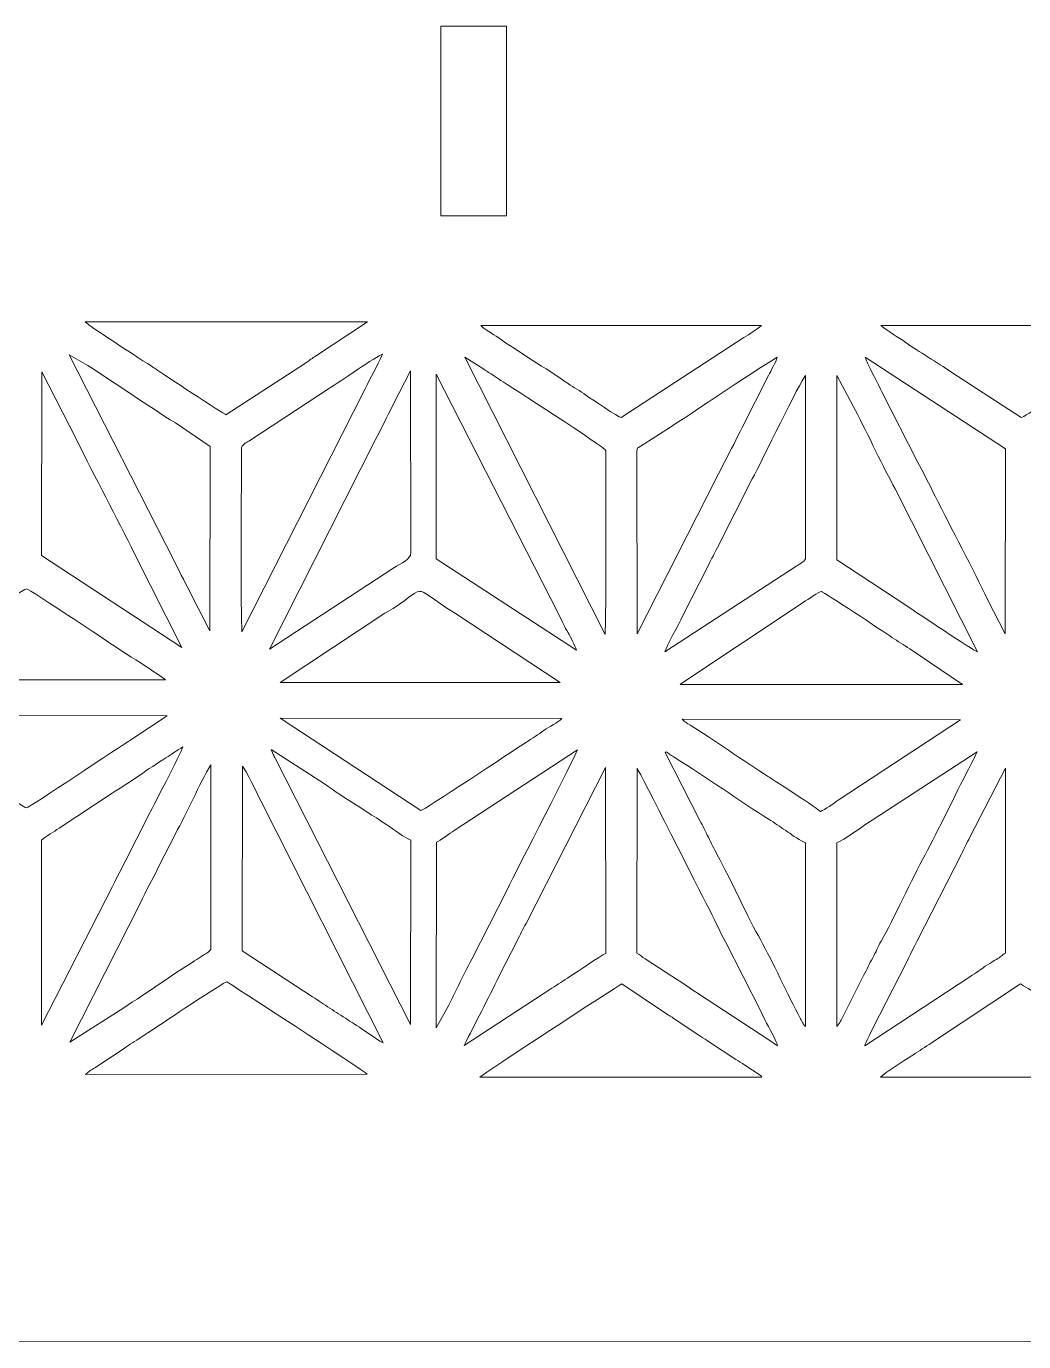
# Model space of a CAD drawing. Header units: inches. Extents: x -60.4 to -14.9, y -20.3 to 14.1.
# Drawn here: x -25.761 to -24.09, y -11.68 to -9.477 of the extents above; entities that cross this region are included whole.
import ezdxf

# ---------------------------------------------------------------- set-up
doc = ezdxf.new("R2010")
doc.units = ezdxf.units.IN
doc.header["$MEASUREMENT"] = 0
doc.layers.add('Master Desktop', color=7, linetype='Continuous', plot=False)

msp = doc.modelspace()

# ---------------------------------------------------------------- linework, layer by layer
at = {"layer": 'Master Desktop', "color": 5, "lineweight": 9}
for points, knots in [([(-25.0669, -9.4771), (-25.0669, -9.4771), (-24.9569, -9.4771), (-24.9569, -9.4771), (-24.9569, -9.4771), (-24.9569, -9.4771), (-24.9569, -9.7943), (-24.9569, -9.7943), (-24.9569, -9.7943), (-24.9569, -9.7943), (-25.0669, -9.7943), (-25.0669, -9.7943), (-25.0669, -9.7943), (-25.0669, -9.7943), (-25.0669, -9.4771), (-25.0669, -9.4771)], [0, 0, 0, 0, 0.2, 0.2, 0.2, 0.2, 0.4, 0.4, 0.4, 0.4, 0.6, 0.6, 0.6, 0.6, 1, 1, 1, 1]), ([(-25.2783, -10.0306), (-25.2844, -10.0343), (-25.2882, -10.0373), (-25.2936, -10.041), (-25.2936, -10.041), (-25.2936, -10.041), (-25.4268, -10.1275), (-25.4268, -10.1275), (-25.4268, -10.1275), (-25.4286, -10.1275), (-25.5361, -10.0571), (-25.5455, -10.0504), (-25.5455, -10.0504), (-25.5523, -10.0455), (-25.657, -9.979), (-25.663, -9.9718), (-25.663, -9.9718), (-25.663, -9.9718), (-25.1896, -9.9718), (-25.1896, -9.9718), (-25.1896, -9.9718), (-25.1896, -9.9718), (-25.2783, -10.0306), (-25.2783, -10.0306)], [0, 0, 0, 0, 0.142857, 0.142857, 0.142857, 0.142857, 0.285714, 0.285714, 0.285714, 0.285714, 0.428571, 0.428571, 0.428571, 0.428571, 0.571429, 0.571429, 0.571429, 0.571429, 0.714286, 0.714286, 0.714286, 0.714286, 1, 1, 1, 1]), ([(-24.5296, -9.9781), (-24.5388, -9.9855), (-24.5491, -9.992), (-24.559, -9.9983), (-24.559, -9.9983), (-24.559, -9.9983), (-24.7646, -10.1324), (-24.7646, -10.1324), (-24.7646, -10.1324), (-24.7682, -10.1325), (-24.8167, -10.0999), (-24.8237, -10.0948), (-24.8237, -10.0948), (-24.8336, -10.0874), (-24.8442, -10.0821), (-24.8538, -10.0754), (-24.8538, -10.0754), (-24.8896, -10.0501), (-24.9385, -10.0215), (-24.9715, -9.9978), (-24.9715, -9.9978), (-24.9778, -9.9933), (-24.9957, -9.9839), (-24.9997, -9.9779), (-24.9997, -9.9779), (-24.9997, -9.9779), (-24.5296, -9.9781), (-24.5296, -9.9781)], [0, 0, 0, 0, 0.125, 0.125, 0.125, 0.125, 0.25, 0.25, 0.25, 0.25, 0.375, 0.375, 0.375, 0.375, 0.5, 0.5, 0.5, 0.5, 0.625, 0.625, 0.625, 0.625, 0.75, 0.75, 0.75, 0.75, 1, 1, 1, 1]), ([(-23.8596, -9.9779), (-23.8621, -9.9817), (-23.8629, -9.9817), (-23.867, -9.9844), (-23.867, -9.9844), (-23.867, -9.9844), (-24.0068, -10.0758), (-24.0068, -10.0758), (-24.0068, -10.0758), (-24.0207, -10.0846), (-24.0906, -10.1326), (-24.0947, -10.1324), (-24.0947, -10.1324), (-24.0947, -10.1324), (-24.2125, -10.0559), (-24.2125, -10.0559), (-24.2125, -10.0559), (-24.2332, -10.041), (-24.2681, -10.0209), (-24.287, -10.0073), (-24.287, -10.0073), (-24.3017, -9.9967), (-24.3156, -9.9894), (-24.3297, -9.978), (-24.3297, -9.978), (-24.3297, -9.978), (-23.8596, -9.9779), (-23.8596, -9.9779)], [0, 0, 0, 0, 0.125, 0.125, 0.125, 0.125, 0.25, 0.25, 0.25, 0.25, 0.375, 0.375, 0.375, 0.375, 0.5, 0.5, 0.5, 0.5, 0.625, 0.625, 0.625, 0.625, 0.75, 0.75, 0.75, 0.75, 1, 1, 1, 1]), ([(-25.4833, -10.4321), (-25.493, -10.4126), (-25.5033, -10.3937), (-25.5126, -10.3746), (-25.5126, -10.3746), (-25.5126, -10.3746), (-25.6894, -10.0272), (-25.6894, -10.0272), (-25.6894, -10.0272), (-25.6894, -10.0272), (-25.6582, -10.0451), (-25.6582, -10.0451), (-25.6582, -10.0451), (-25.6111, -10.0755), (-25.5574, -10.1127), (-25.5114, -10.1414), (-25.5114, -10.1414), (-25.5114, -10.1414), (-25.4533, -10.1806), (-25.4533, -10.1806), (-25.4533, -10.1806), (-25.4533, -10.1806), (-25.4536, -10.4896), (-25.4536, -10.4896), (-25.4536, -10.4896), (-25.4536, -10.4896), (-25.4833, -10.4321), (-25.4833, -10.4321)], [0, 0, 0, 0, 0.125, 0.125, 0.125, 0.125, 0.25, 0.25, 0.25, 0.25, 0.375, 0.375, 0.375, 0.375, 0.5, 0.5, 0.5, 0.5, 0.625, 0.625, 0.625, 0.625, 0.75, 0.75, 0.75, 0.75, 1, 1, 1, 1]), ([(-25.4009, -10.1825), (-25.3983, -10.1759), (-25.3917, -10.1739), (-25.3867, -10.1707), (-25.3867, -10.1707), (-25.3867, -10.1707), (-25.2534, -10.0831), (-25.2534, -10.0831), (-25.2534, -10.0831), (-25.2383, -10.0736), (-25.1737, -10.0289), (-25.1646, -10.026), (-25.1646, -10.026), (-25.1738, -10.0465), (-25.1842, -10.0646), (-25.1943, -10.0854), (-25.1943, -10.0854), (-25.1943, -10.0854), (-25.4001, -10.491), (-25.4001, -10.491), (-25.4001, -10.491), (-25.4022, -10.4699), (-25.4009, -10.2282), (-25.4009, -10.1862), (-25.4009, -10.1862), (-25.4009, -10.1862), (-25.4009, -10.1825), (-25.4009, -10.1825)], [0, 0, 0, 0, 0.125, 0.125, 0.125, 0.125, 0.25, 0.25, 0.25, 0.25, 0.375, 0.375, 0.375, 0.375, 0.5, 0.5, 0.5, 0.5, 0.625, 0.625, 0.625, 0.625, 0.75, 0.75, 0.75, 0.75, 1, 1, 1, 1]), ([(-25.0269, -10.0309), (-25.0269, -10.0309), (-24.9964, -10.0504), (-24.9964, -10.0504), (-24.9964, -10.0504), (-24.9914, -10.0539), (-24.9861, -10.057), (-24.9808, -10.0604), (-24.9808, -10.0604), (-24.9753, -10.0639), (-24.9725, -10.0664), (-24.9664, -10.07), (-24.9664, -10.07), (-24.9556, -10.0766), (-24.7918, -10.1824), (-24.7907, -10.1872), (-24.7907, -10.1872), (-24.7903, -10.1892), (-24.7896, -10.4782), (-24.7917, -10.4958), (-24.7917, -10.4958), (-24.7917, -10.4958), (-25.0269, -10.0309), (-25.0269, -10.0309)], [0, 0, 0, 0, 0.142857, 0.142857, 0.142857, 0.142857, 0.285714, 0.285714, 0.285714, 0.285714, 0.428571, 0.428571, 0.428571, 0.428571, 0.571429, 0.571429, 0.571429, 0.571429, 0.714286, 0.714286, 0.714286, 0.714286, 1, 1, 1, 1]), ([(-24.7384, -10.189), (-24.7384, -10.1819), (-24.7374, -10.1837), (-24.7328, -10.1808), (-24.7328, -10.1808), (-24.7328, -10.1808), (-24.6807, -10.1473), (-24.6807, -10.1473), (-24.6807, -10.1473), (-24.6619, -10.1353), (-24.5136, -10.0358), (-24.5033, -10.0313), (-24.5033, -10.0313), (-24.5053, -10.0391), (-24.514, -10.0544), (-24.5178, -10.0618), (-24.5178, -10.0618), (-24.5178, -10.0618), (-24.5621, -10.1487), (-24.5621, -10.1487), (-24.5621, -10.1487), (-24.5804, -10.1864), (-24.6014, -10.2252), (-24.6206, -10.2639), (-24.6206, -10.2639), (-24.6206, -10.2639), (-24.738, -10.4943), (-24.738, -10.4943), (-24.738, -10.4943), (-24.738, -10.4943), (-24.7384, -10.189), (-24.7384, -10.189)], [0, 0, 0, 0, 0.111111, 0.111111, 0.111111, 0.111111, 0.222222, 0.222222, 0.222222, 0.222222, 0.333333, 0.333333, 0.333333, 0.333333, 0.444444, 0.444444, 0.444444, 0.444444, 0.555556, 0.555556, 0.555556, 0.555556, 0.666667, 0.666667, 0.666667, 0.666667, 0.777778, 0.777778, 0.777778, 0.777778, 1, 1, 1, 1]), ([(-24.121, -10.1845), (-24.121, -10.1845), (-24.1214, -10.4943), (-24.1214, -10.4943), (-24.1214, -10.4943), (-24.1214, -10.4943), (-24.151, -10.4368), (-24.151, -10.4368), (-24.151, -10.4368), (-24.1739, -10.388), (-24.2122, -10.3173), (-24.2387, -10.2639), (-24.2387, -10.2639), (-24.2486, -10.2441), (-24.2587, -10.2249), (-24.2686, -10.2052), (-24.2686, -10.2052), (-24.2686, -10.2052), (-24.3274, -10.0903), (-24.3274, -10.0903), (-24.3274, -10.0903), (-24.3327, -10.0794), (-24.3541, -10.0387), (-24.356, -10.0313), (-24.356, -10.0313), (-24.356, -10.0313), (-24.121, -10.1845), (-24.121, -10.1845)], [0, 0, 0, 0, 0.125, 0.125, 0.125, 0.125, 0.25, 0.25, 0.25, 0.25, 0.375, 0.375, 0.375, 0.375, 0.5, 0.5, 0.5, 0.5, 0.625, 0.625, 0.625, 0.625, 0.75, 0.75, 0.75, 0.75, 1, 1, 1, 1]), ([(-25.7356, -10.0556), (-25.7356, -10.0556), (-25.6769, -10.1702), (-25.6769, -10.1702), (-25.6769, -10.1702), (-25.6465, -10.2319), (-25.6095, -10.2999), (-25.58, -10.3604), (-25.58, -10.3604), (-25.58, -10.3604), (-25.501, -10.5172), (-25.501, -10.5172), (-25.501, -10.5172), (-25.501, -10.5172), (-25.7358, -10.3631), (-25.7358, -10.3631), (-25.7358, -10.3631), (-25.7358, -10.3631), (-25.7356, -10.0556), (-25.7356, -10.0556)], [0, 0, 0, 0, 0.166667, 0.166667, 0.166667, 0.166667, 0.333333, 0.333333, 0.333333, 0.333333, 0.5, 0.5, 0.5, 0.5, 0.666667, 0.666667, 0.666667, 0.666667, 1, 1, 1, 1]), ([(-25.1767, -10.1703), (-25.1669, -10.151), (-25.1569, -10.1314), (-25.1471, -10.1114), (-25.1471, -10.1114), (-25.1471, -10.1114), (-25.1175, -10.0543), (-25.1175, -10.0543), (-25.1175, -10.0543), (-25.1175, -10.0543), (-25.1171, -10.3586), (-25.1171, -10.3586), (-25.1171, -10.3586), (-25.1171, -10.3701), (-25.1336, -10.3762), (-25.1455, -10.3838), (-25.1455, -10.3838), (-25.1455, -10.3838), (-25.3539, -10.5201), (-25.3539, -10.5201), (-25.3539, -10.5201), (-25.3539, -10.5201), (-25.1767, -10.1703), (-25.1767, -10.1703)], [0, 0, 0, 0, 0.142857, 0.142857, 0.142857, 0.142857, 0.285714, 0.285714, 0.285714, 0.285714, 0.428571, 0.428571, 0.428571, 0.428571, 0.571429, 0.571429, 0.571429, 0.571429, 0.714286, 0.714286, 0.714286, 0.714286, 1, 1, 1, 1]), ([(-25.0745, -10.0599), (-25.0745, -10.0599), (-24.8688, -10.4634), (-24.8688, -10.4634), (-24.8688, -10.4634), (-24.8633, -10.4739), (-24.8594, -10.483), (-24.8538, -10.4927), (-24.8538, -10.4927), (-24.8497, -10.4999), (-24.8421, -10.5141), (-24.8398, -10.5216), (-24.8398, -10.5216), (-24.8398, -10.5216), (-25.0745, -10.3691), (-25.0745, -10.3691), (-25.0745, -10.3691), (-25.0745, -10.3691), (-25.0745, -10.0599), (-25.0745, -10.0599)], [0, 0, 0, 0, 0.166667, 0.166667, 0.166667, 0.166667, 0.333333, 0.333333, 0.333333, 0.333333, 0.5, 0.5, 0.5, 0.5, 0.666667, 0.666667, 0.666667, 0.666667, 1, 1, 1, 1]), ([(-24.6915, -10.5249), (-24.6882, -10.5142), (-24.6686, -10.4787), (-24.662, -10.4652), (-24.662, -10.4652), (-24.662, -10.4652), (-24.618, -10.3782), (-24.618, -10.3782), (-24.618, -10.3782), (-24.6132, -10.3684), (-24.6085, -10.3601), (-24.6035, -10.3501), (-24.6035, -10.3501), (-24.6035, -10.3501), (-24.5451, -10.2347), (-24.5451, -10.2347), (-24.5451, -10.2347), (-24.5288, -10.2053), (-24.4649, -10.0716), (-24.4558, -10.062), (-24.4558, -10.062), (-24.4558, -10.062), (-24.4558, -10.3689), (-24.4558, -10.3689), (-24.4558, -10.3689), (-24.4587, -10.3744), (-24.4656, -10.3772), (-24.4707, -10.3807), (-24.4707, -10.3807), (-24.4707, -10.3807), (-24.6915, -10.5249), (-24.6915, -10.5249)], [0, 0, 0, 0, 0.111111, 0.111111, 0.111111, 0.111111, 0.222222, 0.222222, 0.222222, 0.222222, 0.333333, 0.333333, 0.333333, 0.333333, 0.444444, 0.444444, 0.444444, 0.444444, 0.555556, 0.555556, 0.555556, 0.555556, 0.666667, 0.666667, 0.666667, 0.666667, 0.777778, 0.777778, 0.777778, 0.777778, 1, 1, 1, 1]), ([(-24.4035, -10.062), (-24.4035, -10.062), (-24.3721, -10.1207), (-24.3721, -10.1207), (-24.3721, -10.1207), (-24.3524, -10.1582), (-24.3241, -10.2186), (-24.3059, -10.2514), (-24.3059, -10.2514), (-24.3059, -10.2514), (-24.1678, -10.5249), (-24.1678, -10.5249), (-24.1678, -10.5249), (-24.1756, -10.5219), (-24.2679, -10.4596), (-24.2864, -10.4479), (-24.2864, -10.4479), (-24.2864, -10.4479), (-24.4034, -10.3708), (-24.4034, -10.3708), (-24.4034, -10.3708), (-24.4034, -10.3708), (-24.4035, -10.062), (-24.4035, -10.062)], [0, 0, 0, 0, 0.142857, 0.142857, 0.142857, 0.142857, 0.285714, 0.285714, 0.285714, 0.285714, 0.428571, 0.428571, 0.428571, 0.428571, 0.571429, 0.571429, 0.571429, 0.571429, 0.714286, 0.714286, 0.714286, 0.714286, 1, 1, 1, 1]), ([(-25.9945, -10.5715), (-25.9861, -10.5646), (-25.9755, -10.5581), (-25.965, -10.5512), (-25.965, -10.5512), (-25.9465, -10.5391), (-25.7654, -10.4188), (-25.7612, -10.4189), (-25.7612, -10.4189), (-25.7571, -10.4191), (-25.6108, -10.5174), (-25.5854, -10.5334), (-25.5854, -10.5334), (-25.5657, -10.5457), (-25.5465, -10.5584), (-25.5281, -10.5715), (-25.5281, -10.5715), (-25.5281, -10.5715), (-25.9945, -10.5715), (-25.9945, -10.5715)], [0, 0, 0, 0, 0.166667, 0.166667, 0.166667, 0.166667, 0.333333, 0.333333, 0.333333, 0.333333, 0.5, 0.5, 0.5, 0.5, 0.666667, 0.666667, 0.666667, 0.666667, 1, 1, 1, 1]), ([(-25.1605, -10.4601), (-25.0811, -10.414), (-25.1256, -10.4083), (-25.0424, -10.4605), (-25.0424, -10.4605), (-25.0424, -10.4605), (-24.8669, -10.5762), (-24.8669, -10.5762), (-24.8669, -10.5762), (-24.8669, -10.5762), (-25.336, -10.5758), (-25.336, -10.5758), (-25.336, -10.5758), (-25.336, -10.5758), (-25.1605, -10.4601), (-25.1605, -10.4601)], [0, 0, 0, 0, 0.2, 0.2, 0.2, 0.2, 0.4, 0.4, 0.4, 0.4, 0.6, 0.6, 0.6, 0.6, 1, 1, 1, 1]), ([(-24.6659, -10.5792), (-24.6655, -10.5788), (-24.6651, -10.5783), (-24.6648, -10.5781), (-24.6648, -10.5781), (-24.6648, -10.5781), (-24.4583, -10.4411), (-24.4583, -10.4411), (-24.4583, -10.4411), (-24.4529, -10.4376), (-24.433, -10.4234), (-24.4291, -10.4237), (-24.4291, -10.4237), (-24.4259, -10.424), (-24.324, -10.4918), (-24.3113, -10.5004), (-24.3113, -10.5004), (-24.3008, -10.5075), (-24.2915, -10.5125), (-24.2812, -10.5199), (-24.2812, -10.5199), (-24.2812, -10.5199), (-24.1945, -10.5781), (-24.1945, -10.5781), (-24.1945, -10.5781), (-24.1943, -10.5777), (-24.1938, -10.5788), (-24.1929, -10.5792), (-24.1929, -10.5792), (-24.1929, -10.5792), (-24.6659, -10.5792), (-24.6659, -10.5792)], [0, 0, 0, 0, 0.111111, 0.111111, 0.111111, 0.111111, 0.222222, 0.222222, 0.222222, 0.222222, 0.333333, 0.333333, 0.333333, 0.333333, 0.444444, 0.444444, 0.444444, 0.444444, 0.555556, 0.555556, 0.555556, 0.555556, 0.666667, 0.666667, 0.666667, 0.666667, 0.777778, 0.777778, 0.777778, 0.777778, 1, 1, 1, 1]), ([(-25.5844, -10.6708), (-25.6043, -10.6828), (-25.7564, -10.7859), (-25.7611, -10.7859), (-25.7611, -10.7859), (-25.7653, -10.7859), (-25.8659, -10.7182), (-25.88, -10.7091), (-25.88, -10.7091), (-25.8997, -10.6963), (-25.9188, -10.6838), (-25.9389, -10.6705), (-25.9389, -10.6705), (-25.9488, -10.664), (-25.9584, -10.6579), (-25.9687, -10.6506), (-25.9687, -10.6506), (-25.9768, -10.6449), (-25.9907, -10.6383), (-25.9971, -10.6313), (-25.9971, -10.6313), (-25.9971, -10.6313), (-25.5254, -10.6321), (-25.5254, -10.6321), (-25.5254, -10.6321), (-25.5254, -10.6321), (-25.5844, -10.6708), (-25.5844, -10.6708)], [0, 0, 0, 0, 0.125, 0.125, 0.125, 0.125, 0.25, 0.25, 0.25, 0.25, 0.375, 0.375, 0.375, 0.375, 0.5, 0.5, 0.5, 0.5, 0.625, 0.625, 0.625, 0.625, 0.75, 0.75, 0.75, 0.75, 1, 1, 1, 1]), ([(-24.8643, -10.6365), (-24.871, -10.6432), (-24.8853, -10.65), (-24.8937, -10.656), (-24.8937, -10.656), (-24.9036, -10.6632), (-24.9136, -10.6694), (-24.9235, -10.6759), (-24.9235, -10.6759), (-24.9487, -10.6922), (-25.0966, -10.7906), (-25.1003, -10.7906), (-25.1003, -10.7906), (-25.1003, -10.7906), (-25.336, -10.636), (-25.336, -10.636), (-25.336, -10.636), (-25.336, -10.636), (-24.8643, -10.6365), (-24.8643, -10.6365)], [0, 0, 0, 0, 0.166667, 0.166667, 0.166667, 0.166667, 0.333333, 0.333333, 0.333333, 0.333333, 0.5, 0.5, 0.5, 0.5, 0.666667, 0.666667, 0.666667, 0.666667, 1, 1, 1, 1]), ([(-24.431, -10.7922), (-24.4347, -10.7876), (-24.5084, -10.7398), (-24.5181, -10.7338), (-24.5181, -10.7338), (-24.5605, -10.7071), (-24.6105, -10.671), (-24.6493, -10.6476), (-24.6493, -10.6476), (-24.6542, -10.6446), (-24.658, -10.6425), (-24.6627, -10.6374), (-24.6627, -10.6374), (-24.6627, -10.6374), (-24.1963, -10.6383), (-24.1963, -10.6383), (-24.1963, -10.6383), (-24.1963, -10.6383), (-24.4011, -10.7732), (-24.4011, -10.7732), (-24.4011, -10.7732), (-24.4092, -10.7788), (-24.423, -10.7886), (-24.431, -10.7922)], [0, 0, 0, 0, 0.142857, 0.142857, 0.142857, 0.142857, 0.285714, 0.285714, 0.285714, 0.285714, 0.428571, 0.428571, 0.428571, 0.428571, 0.571429, 0.571429, 0.571429, 0.571429, 0.714286, 0.714286, 0.714286, 0.714286, 1, 1, 1, 1]), ([(-25.7357, -10.8399), (-25.7271, -10.8329), (-25.7161, -10.8265), (-25.7062, -10.8197), (-25.7062, -10.8197), (-25.7062, -10.8197), (-25.6174, -10.7614), (-25.6174, -10.7614), (-25.6174, -10.7614), (-25.5902, -10.7449), (-25.5555, -10.7195), (-25.5274, -10.7023), (-25.5274, -10.7023), (-25.5179, -10.6965), (-25.5084, -10.6892), (-25.4991, -10.6839), (-25.4991, -10.6839), (-25.501, -10.6922), (-25.5525, -10.7904), (-25.5579, -10.8012), (-25.5579, -10.8012), (-25.5772, -10.84), (-25.5971, -10.8775), (-25.6169, -10.9176), (-25.6169, -10.9176), (-25.6169, -10.9176), (-25.7358, -11.1498), (-25.7358, -11.1498), (-25.7358, -11.1498), (-25.7358, -11.1498), (-25.7357, -10.8399), (-25.7357, -10.8399)], [0, 0, 0, 0, 0.111111, 0.111111, 0.111111, 0.111111, 0.222222, 0.222222, 0.222222, 0.222222, 0.333333, 0.333333, 0.333333, 0.333333, 0.444444, 0.444444, 0.444444, 0.444444, 0.555556, 0.555556, 0.555556, 0.555556, 0.666667, 0.666667, 0.666667, 0.666667, 0.777778, 0.777778, 0.777778, 0.777778, 1, 1, 1, 1]), ([(-25.1462, -10.822), (-25.1379, -10.8277), (-25.1249, -10.8369), (-25.1171, -10.8401), (-25.1171, -10.8401), (-25.1171, -10.8401), (-25.1176, -11.1487), (-25.1176, -11.1487), (-25.1176, -11.1487), (-25.1176, -11.1487), (-25.344, -10.7039), (-25.344, -10.7039), (-25.344, -10.7039), (-25.3454, -10.7011), (-25.3466, -10.6989), (-25.3475, -10.6968), (-25.3475, -10.6968), (-25.3475, -10.6968), (-25.3509, -10.6881), (-25.3509, -10.6881), (-25.3509, -10.6881), (-25.3509, -10.6881), (-25.2619, -10.7459), (-25.2619, -10.7459), (-25.2619, -10.7459), (-25.2289, -10.7695), (-25.1824, -10.7969), (-25.1462, -10.822)], [0, 0, 0, 0, 0.125, 0.125, 0.125, 0.125, 0.25, 0.25, 0.25, 0.25, 0.375, 0.375, 0.375, 0.375, 0.5, 0.5, 0.5, 0.5, 0.625, 0.625, 0.625, 0.625, 0.75, 0.75, 0.75, 0.75, 1, 1, 1, 1]), ([(-25.0744, -10.8433), (-25.0682, -10.8412), (-25.0517, -10.8285), (-25.0445, -10.8239), (-25.0445, -10.8239), (-25.0445, -10.8239), (-24.8381, -10.689), (-24.8381, -10.689), (-24.8381, -10.689), (-24.8419, -10.7005), (-24.9392, -10.8889), (-24.9557, -10.923), (-24.9557, -10.923), (-24.9557, -10.923), (-25.015, -11.0392), (-25.015, -11.0392), (-25.015, -11.0392), (-25.0299, -11.0667), (-25.0446, -11.1001), (-25.0589, -11.1263), (-25.0589, -11.1263), (-25.0589, -11.1263), (-25.0745, -11.1544), (-25.0745, -11.1544), (-25.0745, -11.1544), (-25.0745, -11.1544), (-25.0744, -10.8433), (-25.0744, -10.8433)], [0, 0, 0, 0, 0.125, 0.125, 0.125, 0.125, 0.25, 0.25, 0.25, 0.25, 0.375, 0.375, 0.375, 0.375, 0.5, 0.5, 0.5, 0.5, 0.625, 0.625, 0.625, 0.625, 0.75, 0.75, 0.75, 0.75, 1, 1, 1, 1]), ([(-24.6328, -10.8069), (-24.6328, -10.8069), (-24.6911, -10.6933), (-24.6911, -10.6933), (-24.6911, -10.6933), (-24.6911, -10.6933), (-24.6895, -10.6919), (-24.6895, -10.6919), (-24.6895, -10.6919), (-24.685, -10.6956), (-24.6802, -10.6983), (-24.6743, -10.702), (-24.6743, -10.702), (-24.6231, -10.7341), (-24.5666, -10.7741), (-24.5141, -10.8072), (-24.5141, -10.8072), (-24.504, -10.8135), (-24.4954, -10.8201), (-24.4854, -10.8265), (-24.4854, -10.8265), (-24.478, -10.8313), (-24.4636, -10.8421), (-24.4558, -10.8443), (-24.4558, -10.8443), (-24.4558, -10.8443), (-24.4559, -11.152), (-24.4559, -11.152), (-24.4559, -11.152), (-24.4563, -11.1517), (-24.4567, -11.1512), (-24.457, -11.151), (-24.457, -11.151), (-24.457, -11.151), (-24.4596, -11.1477), (-24.4596, -11.1477), (-24.4596, -11.1477), (-24.4609, -11.1458), (-24.4604, -11.1464), (-24.4615, -11.1442), (-24.4615, -11.1442), (-24.4631, -11.1411), (-24.4634, -11.1406), (-24.4653, -11.1373), (-24.4653, -11.1373), (-24.4845, -11.1025), (-24.512, -11.0409), (-24.5308, -11.0078), (-24.5308, -11.0078), (-24.5518, -10.9709), (-24.5811, -10.9062), (-24.6037, -10.8645), (-24.6037, -10.8645), (-24.6092, -10.8542), (-24.6141, -10.8448), (-24.6186, -10.8352), (-24.6186, -10.8352), (-24.6235, -10.8249), (-24.6281, -10.8167), (-24.6328, -10.8069)], [0, 0, 0, 0, 0.0625, 0.0625, 0.0625, 0.0625, 0.125, 0.125, 0.125, 0.125, 0.1875, 0.1875, 0.1875, 0.1875, 0.25, 0.25, 0.25, 0.25, 0.3125, 0.3125, 0.3125, 0.3125, 0.375, 0.375, 0.375, 0.375, 0.4375, 0.4375, 0.4375, 0.4375, 0.5, 0.5, 0.5, 0.5, 0.5625, 0.5625, 0.5625, 0.5625, 0.625, 0.625, 0.625, 0.625, 0.6875, 0.6875, 0.6875, 0.6875, 0.75, 0.75, 0.75, 0.75, 0.8125, 0.8125, 0.8125, 0.8125, 0.875, 0.875, 0.875, 0.875, 1, 1, 1, 1]), ([(-24.4035, -10.8443), (-24.3941, -10.8417), (-24.356, -10.814), (-24.3442, -10.8065), (-24.3442, -10.8065), (-24.3442, -10.8065), (-24.1684, -10.6919), (-24.1684, -10.6919), (-24.1684, -10.6919), (-24.1706, -10.6975), (-24.1791, -10.7139), (-24.1828, -10.7211), (-24.1828, -10.7211), (-24.2053, -10.7641), (-24.2336, -10.8239), (-24.2556, -10.8645), (-24.2556, -10.8645), (-24.278, -10.9058), (-24.3081, -10.9721), (-24.3292, -11.009), (-24.3292, -11.009), (-24.3349, -11.019), (-24.3375, -11.0274), (-24.3434, -11.0373), (-24.3434, -11.0373), (-24.3494, -11.0474), (-24.3527, -11.056), (-24.3585, -11.0665), (-24.3585, -11.0665), (-24.3585, -11.0665), (-24.3947, -11.1384), (-24.3947, -11.1384), (-24.3947, -11.1384), (-24.3962, -11.1411), (-24.3966, -11.1423), (-24.3984, -11.1454), (-24.3984, -11.1454), (-24.3984, -11.1454), (-24.4035, -11.152), (-24.4035, -11.152), (-24.4035, -11.152), (-24.4035, -11.152), (-24.4035, -10.8443), (-24.4035, -10.8443)], [0, 0, 0, 0, 0.083333, 0.083333, 0.083333, 0.083333, 0.166667, 0.166667, 0.166667, 0.166667, 0.25, 0.25, 0.25, 0.25, 0.333333, 0.333333, 0.333333, 0.333333, 0.416667, 0.416667, 0.416667, 0.416667, 0.5, 0.5, 0.5, 0.5, 0.583333, 0.583333, 0.583333, 0.583333, 0.666667, 0.666667, 0.666667, 0.666667, 0.75, 0.75, 0.75, 0.75, 0.833333, 0.833333, 0.833333, 0.833333, 1, 1, 1, 1]), ([(-25.5701, -10.9449), (-25.5609, -10.9251), (-25.5502, -10.9062), (-25.5403, -10.8861), (-25.5403, -10.8861), (-25.5403, -10.8861), (-25.5111, -10.8284), (-25.5111, -10.8284), (-25.5111, -10.8284), (-25.4939, -10.7981), (-25.4704, -10.7437), (-25.4521, -10.7138), (-25.4521, -10.7138), (-25.4521, -10.7138), (-25.4521, -11.0207), (-25.4521, -11.0207), (-25.4521, -11.0207), (-25.4521, -11.0263), (-25.4602, -11.0297), (-25.465, -11.0329), (-25.465, -11.0329), (-25.4703, -11.0366), (-25.4739, -11.0388), (-25.4796, -11.0423), (-25.4796, -11.0423), (-25.5187, -11.0668), (-25.5582, -11.0957), (-25.5982, -11.1206), (-25.5982, -11.1206), (-25.5982, -11.1206), (-25.6883, -11.1786), (-25.6883, -11.1786), (-25.6883, -11.1786), (-25.6883, -11.1786), (-25.5701, -10.9449), (-25.5701, -10.9449)], [0, 0, 0, 0, 0.1, 0.1, 0.1, 0.1, 0.2, 0.2, 0.2, 0.2, 0.3, 0.3, 0.3, 0.3, 0.4, 0.4, 0.4, 0.4, 0.5, 0.5, 0.5, 0.5, 0.6, 0.6, 0.6, 0.6, 0.7, 0.7, 0.7, 0.7, 0.8, 0.8, 0.8, 0.8, 1, 1, 1, 1]), ([(-25.3994, -10.7161), (-25.3946, -10.7206), (-25.3734, -10.7643), (-25.3685, -10.7744), (-25.3685, -10.7744), (-25.3685, -10.7744), (-25.1636, -11.1794), (-25.1636, -11.1794), (-25.1636, -11.1794), (-25.1772, -11.1723), (-25.1956, -11.158), (-25.2082, -11.1503), (-25.2082, -11.1503), (-25.2141, -11.1467), (-25.2174, -11.1447), (-25.2228, -11.1409), (-25.2228, -11.1409), (-25.2335, -11.1335), (-25.2427, -11.1281), (-25.2529, -11.1214), (-25.2529, -11.1214), (-25.2628, -11.1149), (-25.2717, -11.1087), (-25.2818, -11.1023), (-25.2818, -11.1023), (-25.2818, -11.1023), (-25.3997, -11.0255), (-25.3997, -11.0255), (-25.3997, -11.0255), (-25.3997, -11.0255), (-25.3994, -10.7161), (-25.3994, -10.7161)], [0, 0, 0, 0, 0.111111, 0.111111, 0.111111, 0.111111, 0.222222, 0.222222, 0.222222, 0.222222, 0.333333, 0.333333, 0.333333, 0.333333, 0.444444, 0.444444, 0.444444, 0.444444, 0.555556, 0.555556, 0.555556, 0.555556, 0.666667, 0.666667, 0.666667, 0.666667, 0.777778, 0.777778, 0.777778, 0.777778, 1, 1, 1, 1]), ([(-25.0279, -11.184), (-25.01, -11.1478), (-24.988, -11.1066), (-24.9689, -11.0674), (-24.9689, -11.0674), (-24.9689, -11.0674), (-24.9391, -11.0087), (-24.9391, -11.0087), (-24.9391, -11.0087), (-24.9338, -10.998), (-24.9295, -10.989), (-24.9241, -10.9794), (-24.9241, -10.9794), (-24.9241, -10.9794), (-24.7908, -10.7182), (-24.7908, -10.7182), (-24.7908, -10.7182), (-24.7908, -10.7182), (-24.7907, -11.0297), (-24.7907, -11.0297), (-24.7907, -11.0297), (-24.8007, -11.0343), (-24.8372, -11.06), (-24.8507, -11.0685), (-24.8507, -11.0685), (-24.8616, -11.0753), (-24.8708, -11.0817), (-24.8807, -11.0881), (-24.8807, -11.0881), (-24.8807, -11.0881), (-25.0279, -11.184), (-25.0279, -11.184)], [0, 0, 0, 0, 0.111111, 0.111111, 0.111111, 0.111111, 0.222222, 0.222222, 0.222222, 0.222222, 0.333333, 0.333333, 0.333333, 0.333333, 0.444444, 0.444444, 0.444444, 0.444444, 0.555556, 0.555556, 0.555556, 0.555556, 0.666667, 0.666667, 0.666667, 0.666667, 0.777778, 0.777778, 0.777778, 0.777778, 1, 1, 1, 1]), ([(-24.7381, -10.7197), (-24.7327, -10.7263), (-24.6317, -10.9288), (-24.6196, -10.9514), (-24.6196, -10.9514), (-24.6095, -10.9705), (-24.6005, -10.991), (-24.5902, -11.0105), (-24.5902, -11.0105), (-24.5902, -11.0105), (-24.5308, -11.1265), (-24.5308, -11.1265), (-24.5308, -11.1265), (-24.5282, -11.132), (-24.5261, -11.1368), (-24.5234, -11.1422), (-24.5234, -11.1422), (-24.5181, -11.1527), (-24.5045, -11.1752), (-24.5027, -11.1843), (-24.5027, -11.1843), (-24.5078, -11.1818), (-24.512, -11.1779), (-24.5175, -11.1745), (-24.5175, -11.1745), (-24.5175, -11.1745), (-24.6208, -11.1067), (-24.6208, -11.1067), (-24.6208, -11.1067), (-24.6412, -11.094), (-24.6596, -11.0806), (-24.6798, -11.068), (-24.6798, -11.068), (-24.6798, -11.068), (-24.7244, -11.039), (-24.7244, -11.039), (-24.7244, -11.039), (-24.7302, -11.0355), (-24.7329, -11.0323), (-24.7384, -11.0295), (-24.7384, -11.0295), (-24.7384, -11.0295), (-24.7381, -10.7197), (-24.7381, -10.7197)], [0, 0, 0, 0, 0.083333, 0.083333, 0.083333, 0.083333, 0.166667, 0.166667, 0.166667, 0.166667, 0.25, 0.25, 0.25, 0.25, 0.333333, 0.333333, 0.333333, 0.333333, 0.416667, 0.416667, 0.416667, 0.416667, 0.5, 0.5, 0.5, 0.5, 0.583333, 0.583333, 0.583333, 0.583333, 0.666667, 0.666667, 0.666667, 0.666667, 0.75, 0.75, 0.75, 0.75, 0.833333, 0.833333, 0.833333, 0.833333, 1, 1, 1, 1]), ([(-24.3566, -11.1843), (-24.3556, -11.1792), (-24.3462, -11.1616), (-24.3429, -11.1547), (-24.3429, -11.1547), (-24.3429, -11.1547), (-24.2985, -11.068), (-24.2985, -11.068), (-24.2985, -11.068), (-24.2881, -11.049), (-24.2792, -11.0284), (-24.2689, -11.0089), (-24.2689, -11.0089), (-24.2689, -11.0089), (-24.1946, -10.8636), (-24.1946, -10.8636), (-24.1946, -10.8636), (-24.1899, -10.854), (-24.1859, -10.845), (-24.1804, -10.8352), (-24.1804, -10.8352), (-24.1804, -10.8352), (-24.121, -10.7197), (-24.121, -10.7197), (-24.121, -10.7197), (-24.121, -10.7197), (-24.1209, -11.0295), (-24.1209, -11.0295), (-24.1209, -11.0295), (-24.1266, -11.0324), (-24.1296, -11.0358), (-24.136, -11.0397), (-24.136, -11.0397), (-24.1405, -11.0424), (-24.1466, -11.0459), (-24.1508, -11.0487), (-24.1508, -11.0487), (-24.1614, -11.0559), (-24.1701, -11.0623), (-24.1806, -11.0687), (-24.1806, -11.0687), (-24.1806, -11.0687), (-24.3566, -11.1843), (-24.3566, -11.1843)], [0, 0, 0, 0, 0.083333, 0.083333, 0.083333, 0.083333, 0.166667, 0.166667, 0.166667, 0.166667, 0.25, 0.25, 0.25, 0.25, 0.333333, 0.333333, 0.333333, 0.333333, 0.416667, 0.416667, 0.416667, 0.416667, 0.5, 0.5, 0.5, 0.5, 0.583333, 0.583333, 0.583333, 0.583333, 0.666667, 0.666667, 0.666667, 0.666667, 0.75, 0.75, 0.75, 0.75, 0.833333, 0.833333, 0.833333, 0.833333, 1, 1, 1, 1]), ([(-25.6541, -11.2257), (-25.6513, -11.2238), (-25.6494, -11.2231), (-25.6467, -11.2213), (-25.6467, -11.2213), (-25.6467, -11.2213), (-25.6023, -11.1921), (-25.6023, -11.1921), (-25.6023, -11.1921), (-25.5921, -11.1848), (-25.5826, -11.1788), (-25.5723, -11.1724), (-25.5723, -11.1724), (-25.5723, -11.1724), (-25.5434, -11.1534), (-25.5434, -11.1534), (-25.5434, -11.1534), (-25.5368, -11.1488), (-25.4291, -11.0769), (-25.4255, -11.0773), (-25.4255, -11.0773), (-25.4249, -11.0773), (-25.1961, -11.2256), (-25.1902, -11.2322), (-25.1902, -11.2322), (-25.1902, -11.2322), (-25.6621, -11.2325), (-25.6621, -11.2325), (-25.6621, -11.2325), (-25.6621, -11.2325), (-25.6541, -11.2257), (-25.6541, -11.2257)], [0, 0, 0, 0, 0.111111, 0.111111, 0.111111, 0.111111, 0.222222, 0.222222, 0.222222, 0.222222, 0.333333, 0.333333, 0.333333, 0.333333, 0.444444, 0.444444, 0.444444, 0.444444, 0.555556, 0.555556, 0.555556, 0.555556, 0.666667, 0.666667, 0.666667, 0.666667, 0.777778, 0.777778, 0.777778, 0.777778, 1, 1, 1, 1]), ([(-25.0014, -11.2369), (-24.9948, -11.2303), (-24.7746, -11.0868), (-24.7635, -11.0808), (-24.7635, -11.0808), (-24.7635, -11.0808), (-24.6902, -11.13), (-24.6902, -11.13), (-24.6902, -11.13), (-24.684, -11.134), (-24.6814, -11.1353), (-24.6757, -11.1394), (-24.6757, -11.1394), (-24.6757, -11.1394), (-24.6314, -11.1687), (-24.6314, -11.1687), (-24.6314, -11.1687), (-24.6263, -11.1724), (-24.6221, -11.1747), (-24.6168, -11.1781), (-24.6168, -11.1781), (-24.6168, -11.1781), (-24.5725, -11.2074), (-24.5725, -11.2074), (-24.5725, -11.2074), (-24.5676, -11.2105), (-24.5627, -11.2135), (-24.5578, -11.2167), (-24.5578, -11.2167), (-24.5578, -11.2167), (-24.5319, -11.2339), (-24.5319, -11.2339), (-24.5319, -11.2339), (-24.5293, -11.2363), (-24.5311, -11.234), (-24.5292, -11.2372), (-24.5292, -11.2372), (-24.5292, -11.2372), (-25.0014, -11.2369), (-25.0014, -11.2369)], [0, 0, 0, 0, 0.090909, 0.090909, 0.090909, 0.090909, 0.181818, 0.181818, 0.181818, 0.181818, 0.272727, 0.272727, 0.272727, 0.272727, 0.363636, 0.363636, 0.363636, 0.363636, 0.454545, 0.454545, 0.454545, 0.454545, 0.545455, 0.545455, 0.545455, 0.545455, 0.636364, 0.636364, 0.636364, 0.636364, 0.727273, 0.727273, 0.727273, 0.727273, 0.818182, 0.818182, 0.818182, 0.818182, 1, 1, 1, 1]), ([(-24.3301, -11.2372), (-24.3269, -11.2319), (-24.279, -11.2018), (-24.2715, -11.197), (-24.2715, -11.197), (-24.2616, -11.1906), (-24.2514, -11.1837), (-24.2415, -11.1774), (-24.2415, -11.1774), (-24.2415, -11.1774), (-24.0958, -11.0808), (-24.0958, -11.0808), (-24.0958, -11.0808), (-24.0755, -11.0918), (-23.9307, -11.1878), (-23.9013, -11.2079), (-23.9013, -11.2079), (-23.8896, -11.2159), (-23.8669, -11.228), (-23.8579, -11.2369), (-23.8579, -11.2369), (-23.8579, -11.2369), (-24.3301, -11.2372), (-24.3301, -11.2372)], [0, 0, 0, 0, 0.142857, 0.142857, 0.142857, 0.142857, 0.285714, 0.285714, 0.285714, 0.285714, 0.428571, 0.428571, 0.428571, 0.428571, 0.571429, 0.571429, 0.571429, 0.571429, 0.714286, 0.714286, 0.714286, 0.714286, 1, 1, 1, 1])]:
    msp.add_open_spline(points, degree=3, knots=knots, dxfattribs=at)
at = {"layer": 'Master Desktop', "lineweight": 9}
msp.add_open_spline([(-27.2548, -11.68), (-27.2548, -11.68), (-21.2548, -11.6795), (-21.2548, -11.6795)], degree=3, dxfattribs=at)

doc.saveas('drawing.dxf')
